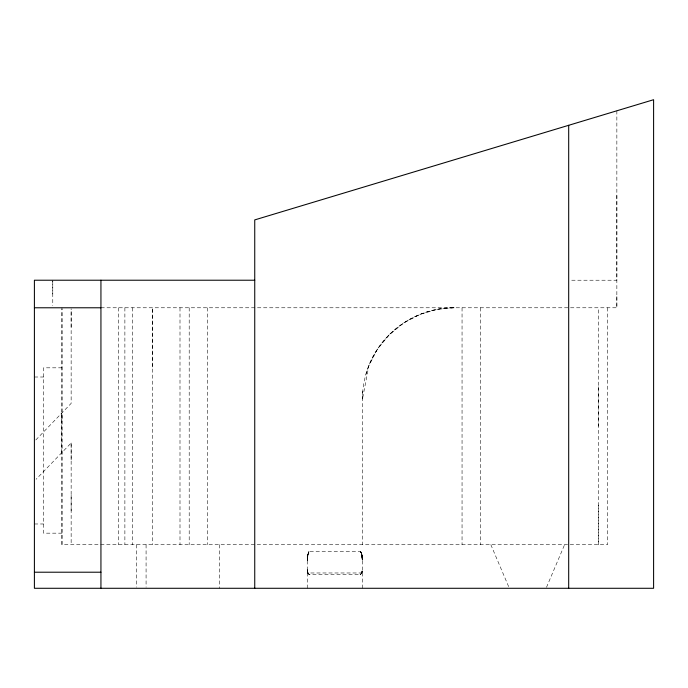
<?xml version="1.0" encoding="UTF-8"?>
<svg xmlns="http://www.w3.org/2000/svg" width="688" height="688" viewBox="0 0 688 688"><rect width="100%" height="100%" fill="white"/><g stroke="black" fill="none" stroke-linecap="round" stroke-linejoin="round"><path stroke-width="0.52" stroke-dasharray="3.44 2.58" d="M52.77 294L52.77 280.222M61.98 544.647L61.98 308.852M71.148 510.763L71.148 493.821M71.148 459.937L71.148 442.995L36.103 479.278M71.148 326.903L71.148 308.843M152.444 366.996L152.444 307.777L152.444 544.647M598.483 505.173L598.483 544.647L598.483 307.777M598.483 426.216L598.483 386.733M100.938 307.777L616.852 307.777L616.852 294M616.852 195.504L616.852 280.222L570.421 280.222M362.37 588.283L362.361 555.663L361.854 553.212L360.761 551.75L309.523 551.535L308.069 553.702A29.197 18.774 0 0 0 307.914 554.279L307.252 560.72L307.467 556.91A62.634 40.257 0 0 1 307.579 556.042L307.622 555.758M307.252 588.283L307.252 556.128C306.427 553.866 310.331 549.841 308.499 552.567A12.977 8.342 0 0 0 308.258 553.126L307.252 560.72L308.069 553.702M362.739 391.386L362.37 544.647M307.648 555.612L307.725 555.164M307.579 556.042L309.428 551.552L308.714 551.862M307.751 555.018L307.932 554.227L307.347 558.2A35.604 35.604 0 0 0 307.252 560.72M360.925 574.179L362.37 569.913A7.697 7.697 0 0 1 361.802 572.992A18.12 11.644 0 0 0 362.335 569.913L361.854 572.829L360.409 574.454A0.929 0.714 0 0 1 360.073 574.506L309.548 574.506A0.929 0.714 0 0 1 309.222 574.454L307.811 572.906L307.252 569.913A7.697 7.697 0 0 0 307.82 572.992A18.12 11.644 0 0 1 307.295 569.913M365.921 374.358C376.422 335.813 414.279 307.269 454.235 307.777A91.857 91.857 0 0 0 362.37 399.633L368.82 365.827L377.342 349.375L389.279 334.686L403.968 322.749L420.42 314.227L437.516 309.308L454.235 307.777M546.496 587.337L564.616 544.647M308.706 552.18L308.852 551.974M35.819 439.967L71.148 403.392L71.148 308.774M61.705 413.161L61.688 452.79M360.607 574.377L360.073 574.506A0.963 0.74 0 0 0 360.512 574.42L360.873 574.213M61.954 367.822L43.585 367.822L43.585 533.166L61.954 533.166M34.4 377.007L43.585 377.007M34.4 523.981L43.585 523.981M307.252 569.913L307.846 572.984L361.785 572.984M309.118 574.42L309.548 574.506A0.963 0.74 0 0 1 309.118 574.42L308.749 574.213M361.879 555.018C362.232 553.754 359.738 550.804 360.916 551.862M362.292 558.381L362.163 556.91A62.634 40.257 0 0 0 362.051 556.042L360.28 551.578L361.131 552.567A12.977 8.342 0 0 1 361.363 553.126L362.37 560.72L361.699 554.227A29.197 18.774 0 0 0 361.553 553.702M308.706 574.179L307.416 571.599L308.706 574.179L307.846 572.984M360.495 551.69L360.925 552.18M490.819 544.647L508.948 587.337M361.905 555.164L362.37 560.72A35.604 35.604 0 0 0 362.284 558.2L362.215 557.34M361.699 554.227L362.266 558.028M61.937 415.827L61.954 421.873M616.852 110.794L616.852 307.777M607.667 307.777L607.667 544.647L61.954 544.647L61.954 307.777M480.43 307.777L480.43 544.647M462.052 307.777L462.052 544.647M219.567 544.647L219.567 588.283M207.57 307.777L207.57 544.647M189.2 307.777L189.2 544.647M179.998 307.777L179.998 544.647M146.08 544.647L146.08 587.217M136.293 544.647L136.293 587.217M132.328 307.777L132.328 544.647M124.881 307.777L124.881 544.647M118.56 307.777L118.56 544.647M71.148 442.995L71.148 544.647M52.77 281.28L52.77 305.661"/><path stroke-width="1.03" d="M254.741 280.222L34.4 280.222L34.4 588.283L653.6 588.283L653.6 99.717L254.741 219.902L254.741 588.283M34.4 307.777L100.938 307.777M34.4 572.21L100.938 572.21M568.692 125.302L568.692 588.283M100.938 280.222L100.938 588.283"/></g></svg>
